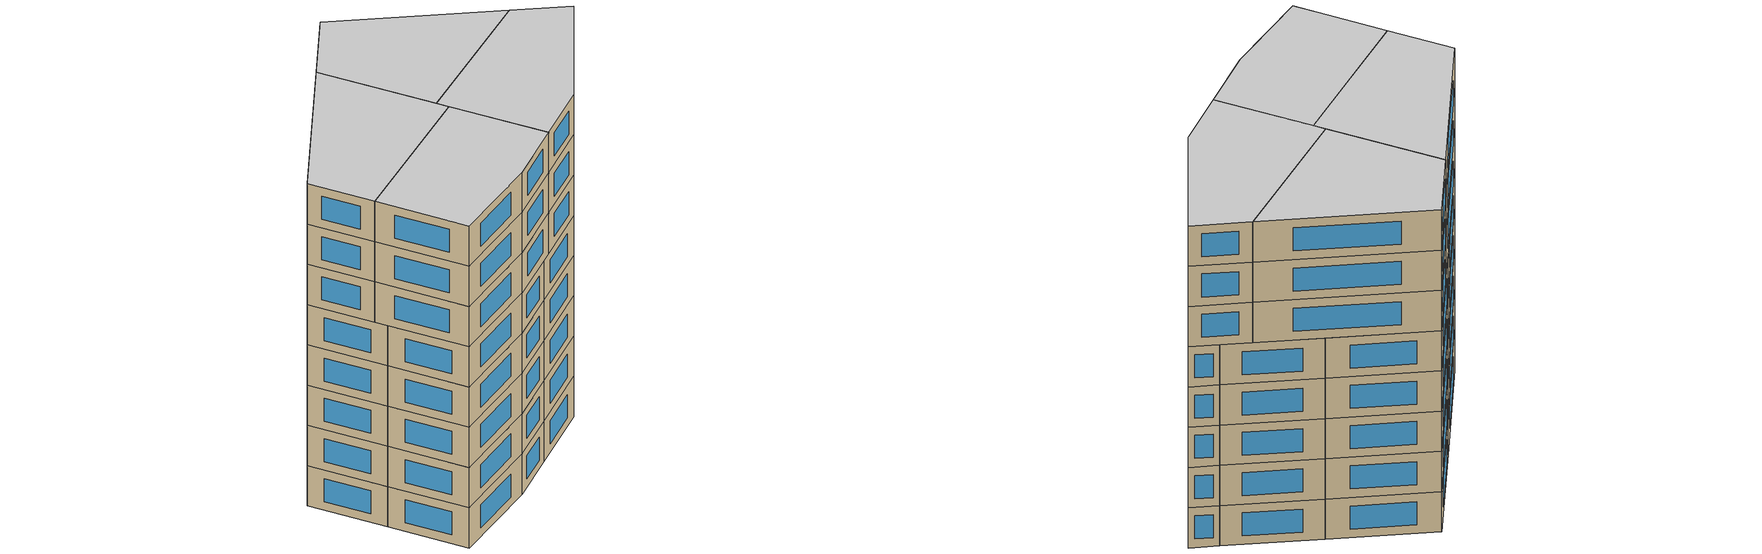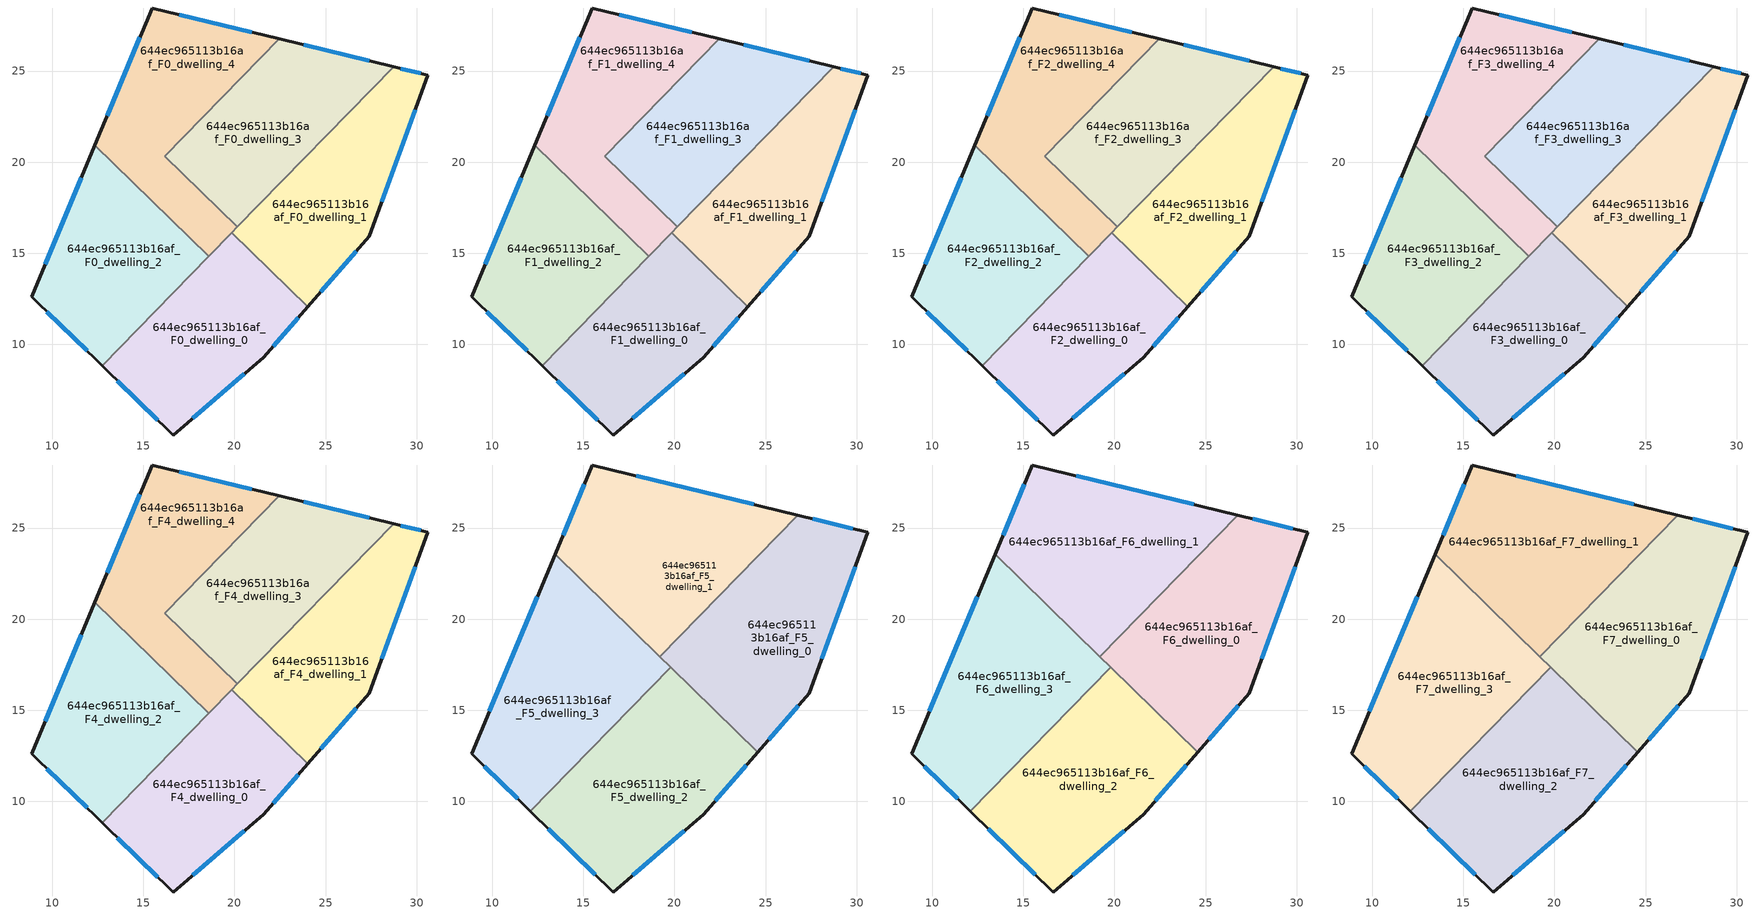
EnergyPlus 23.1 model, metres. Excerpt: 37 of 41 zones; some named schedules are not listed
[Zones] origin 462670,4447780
644ec965113b16af_F0_dwelling_0
 floor ground (EU_floor_Construction): 24.03,12.07 21.61,9.3 16.64,5.03 12.74,8.83 19.86,16.13 z0
 wall outside (EU_wall_Construction): 12.74,8.83 16.64,5.03 21.61,9.3 24.03,12.07 z0:3
 wall to 644ec965113b16af_F0_dwelling_1 (EU_wall_Construction): 24.03,12.07 19.86,16.13 z0:3
 wall to 644ec965113b16af_F0_dwelling_2 (EU_wall_Construction): 18.59,14.83 12.74,8.83 z0:3
 wall to 644ec965113b16af_F0_dwelling_4 (EU_wall_Construction): 19.86,16.13 18.59,14.83 z0:3
 window (EU_Window_Construction): 13.57,8.02 15.8,5.84 / 22.13,9.89 23.51,11.47 / 17.7,5.94 20.55,8.38 z0.64:2.36
644ec965113b16af_F0_dwelling_1
 floor ground (EU_floor_Construction): 30.62,24.77 27.4,15.93 24.03,12.07 19.86,16.13 28.73,25.23 z0
 wall outside (EU_wall_Construction): 24.03,12.07 27.4,15.93 30.62,24.77 28.73,25.23 z0:3
 wall to 644ec965113b16af_F0_dwelling_3 (EU_wall_Construction): 28.73,25.23 20.16,16.44 z0:3
 wall to 644ec965113b16af_F0_dwelling_4 (EU_wall_Construction): 20.16,16.44 19.86,16.13 z0:3
 window (EU_Window_Construction): 24.75,12.89 26.68,15.1 / 30.21,24.87 29.14,25.13 / 28.09,17.82 29.93,22.88 z0.64:2.36
644ec965113b16af_F0_dwelling_2
 floor ground (EU_floor_Construction): 18.59,14.83 12.74,8.83 8.87,12.61 12.34,20.92 z0
 wall outside (EU_wall_Construction): 12.34,20.92 8.87,12.61 12.74,8.83 z0:3
 wall to 644ec965113b16af_F0_dwelling_4 (EU_wall_Construction): 18.59,14.83 12.34,20.92 z0:3
 window (EU_Window_Construction): 11.6,19.14 9.61,14.39 / 9.7,11.8 11.91,9.64 z0.64:2.36
644ec965113b16af_F0_dwelling_3
 floor ground (EU_floor_Construction): 28.73,25.23 20.16,16.45 16.17,20.33 22.45,26.76 z0
 wall outside (EU_wall_Construction): 28.73,25.23 22.45,26.76 z0:3
 wall to 644ec965113b16af_F0_dwelling_4 (EU_wall_Construction): 22.45,26.76 16.17,20.33 20.16,16.45 z0:3
 window (EU_Window_Construction): 27.39,25.56 23.79,26.44 z0.64:2.36
644ec965113b16af_F0_dwelling_4
 floor ground (EU_floor_Construction): 22.45,26.76 16.17,20.33 20.16,16.45 18.59,14.83 12.34,20.92 15.49,28.46 z0
 wall outside (EU_wall_Construction): 22.45,26.76 15.49,28.46 12.34,20.92 z0:3
 window (EU_Window_Construction): 14.82,26.85 13.01,22.54 / 20.96,27.13 16.98,28.1 z0.64:2.36
644ec965113b16af_F1_dwelling_0
 floor to 644ec965113b16af_F0_dwelling_0 (EU_floor_Construction): 24.03,12.07 21.61,9.3 16.64,5.03 12.74,8.83 19.86,16.13 z3
 wall outside (EU_wall_Construction): 12.74,8.83 16.64,5.03 21.61,9.3 24.03,12.07 z3:6
 wall to 644ec965113b16af_F1_dwelling_1 (EU_wall_Construction): 24.03,12.07 19.86,16.13 z3:6
 wall to 644ec965113b16af_F1_dwelling_2 (EU_wall_Construction): 18.59,14.83 12.74,8.83 z3:6
 wall to 644ec965113b16af_F1_dwelling_4 (EU_wall_Construction): 19.86,16.13 18.59,14.83 z3:6
 window (EU_Window_Construction): 13.57,8.02 15.8,5.84 / 22.13,9.89 23.51,11.47 / 17.7,5.94 20.55,8.38 z3.64:5.36
644ec965113b16af_F1_dwelling_1
 floor to 644ec965113b16af_F0_dwelling_1 (EU_floor_Construction): 30.62,24.77 27.4,15.93 24.03,12.07 19.86,16.13 28.73,25.23 z3
 wall outside (EU_wall_Construction): 24.03,12.07 27.4,15.93 30.62,24.77 28.73,25.23 z3:6
 wall to 644ec965113b16af_F1_dwelling_3 (EU_wall_Construction): 28.73,25.23 20.16,16.44 z3:6
 wall to 644ec965113b16af_F1_dwelling_4 (EU_wall_Construction): 20.16,16.44 19.86,16.13 z3:6
 window (EU_Window_Construction): 24.75,12.89 26.68,15.1 / 30.21,24.87 29.14,25.13 / 28.09,17.82 29.93,22.88 z3.64:5.36
644ec965113b16af_F1_dwelling_2
 floor to 644ec965113b16af_F0_dwelling_2 (EU_floor_Construction): 18.59,14.83 12.74,8.83 8.87,12.61 12.34,20.92 z3
 wall outside (EU_wall_Construction): 12.34,20.92 8.87,12.61 12.74,8.83 z3:6
 wall to 644ec965113b16af_F1_dwelling_4 (EU_wall_Construction): 18.59,14.83 12.34,20.92 z3:6
 window (EU_Window_Construction): 11.6,19.14 9.61,14.39 / 9.7,11.8 11.91,9.64 z3.64:5.36
644ec965113b16af_F1_dwelling_3
 floor to 644ec965113b16af_F0_dwelling_3 (EU_floor_Construction): 28.73,25.23 20.16,16.45 16.17,20.33 22.45,26.76 z3
 wall outside (EU_wall_Construction): 28.73,25.23 22.45,26.76 z3:6
 wall to 644ec965113b16af_F1_dwelling_4 (EU_wall_Construction): 22.45,26.76 16.17,20.33 20.16,16.45 z3:6
 window (EU_Window_Construction): 27.39,25.56 23.79,26.44 z3.64:5.36
644ec965113b16af_F1_dwelling_4
 floor to 644ec965113b16af_F0_dwelling_4 (EU_floor_Construction): 22.45,26.76 16.17,20.33 20.16,16.45 18.59,14.83 12.34,20.92 15.49,28.46 z3
 wall outside (EU_wall_Construction): 22.45,26.76 15.49,28.46 12.34,20.92 z3:6
 window (EU_Window_Construction): 14.82,26.85 13.01,22.54 / 20.96,27.13 16.98,28.1 z3.64:5.36
644ec965113b16af_F2_dwelling_0
 floor to 644ec965113b16af_F1_dwelling_0 (EU_floor_Construction): 24.03,12.07 21.61,9.3 16.64,5.03 12.74,8.83 19.86,16.13 z6
 wall outside (EU_wall_Construction): 12.74,8.83 16.64,5.03 21.61,9.3 24.03,12.07 z6:9
 wall to 644ec965113b16af_F2_dwelling_1 (EU_wall_Construction): 24.03,12.07 19.86,16.13 z6:9
 wall to 644ec965113b16af_F2_dwelling_2 (EU_wall_Construction): 18.59,14.83 12.74,8.83 z6:9
 wall to 644ec965113b16af_F2_dwelling_4 (EU_wall_Construction): 19.86,16.13 18.59,14.83 z6:9
 window (EU_Window_Construction): 13.57,8.02 15.8,5.84 / 22.13,9.89 23.51,11.47 / 17.7,5.94 20.55,8.38 z6.64:8.36
644ec965113b16af_F2_dwelling_1
 floor to 644ec965113b16af_F1_dwelling_1 (EU_floor_Construction): 30.62,24.77 27.4,15.93 24.03,12.07 19.86,16.13 28.73,25.23 z6
 wall outside (EU_wall_Construction): 24.03,12.07 27.4,15.93 30.62,24.77 28.73,25.23 z6:9
 wall to 644ec965113b16af_F2_dwelling_3 (EU_wall_Construction): 28.73,25.23 20.16,16.44 z6:9
 wall to 644ec965113b16af_F2_dwelling_4 (EU_wall_Construction): 20.16,16.44 19.86,16.13 z6:9
 window (EU_Window_Construction): 24.75,12.89 26.68,15.1 / 30.21,24.87 29.14,25.13 / 28.09,17.82 29.93,22.88 z6.64:8.36
644ec965113b16af_F2_dwelling_2
 floor to 644ec965113b16af_F1_dwelling_2 (EU_floor_Construction): 18.59,14.83 12.74,8.83 8.87,12.61 12.34,20.92 z6
 wall outside (EU_wall_Construction): 12.34,20.92 8.87,12.61 12.74,8.83 z6:9
 wall to 644ec965113b16af_F2_dwelling_4 (EU_wall_Construction): 18.59,14.83 12.34,20.92 z6:9
 window (EU_Window_Construction): 11.6,19.14 9.61,14.39 / 9.7,11.8 11.91,9.64 z6.64:8.36
644ec965113b16af_F2_dwelling_3
 floor to 644ec965113b16af_F1_dwelling_3 (EU_floor_Construction): 28.73,25.23 20.16,16.45 16.17,20.33 22.45,26.76 z6
 wall outside (EU_wall_Construction): 28.73,25.23 22.45,26.76 z6:9
 wall to 644ec965113b16af_F2_dwelling_4 (EU_wall_Construction): 22.45,26.76 16.17,20.33 20.16,16.45 z6:9
 window (EU_Window_Construction): 27.39,25.56 23.79,26.44 z6.64:8.36
644ec965113b16af_F2_dwelling_4
 floor to 644ec965113b16af_F1_dwelling_4 (EU_floor_Construction): 22.45,26.76 16.17,20.33 20.16,16.45 18.59,14.83 12.34,20.92 15.49,28.46 z6
 wall outside (EU_wall_Construction): 22.45,26.76 15.49,28.46 12.34,20.92 z6:9
 window (EU_Window_Construction): 14.82,26.85 13.01,22.54 / 20.96,27.13 16.98,28.1 z6.64:8.36
644ec965113b16af_F3_dwelling_0
 floor to 644ec965113b16af_F2_dwelling_0 (EU_floor_Construction): 24.03,12.07 21.61,9.3 16.64,5.03 12.74,8.83 19.86,16.13 z9
 wall outside (EU_wall_Construction): 12.74,8.83 16.64,5.03 21.61,9.3 24.03,12.07 z9:12
 wall to 644ec965113b16af_F3_dwelling_1 (EU_wall_Construction): 24.03,12.07 19.86,16.13 z9:12
 wall to 644ec965113b16af_F3_dwelling_2 (EU_wall_Construction): 18.59,14.83 12.74,8.83 z9:12
 wall to 644ec965113b16af_F3_dwelling_4 (EU_wall_Construction): 19.86,16.13 18.59,14.83 z9:12
 window (EU_Window_Construction): 13.57,8.02 15.8,5.84 / 22.13,9.89 23.51,11.47 / 17.7,5.94 20.55,8.38 z9.64:11.36
644ec965113b16af_F3_dwelling_1
 floor to 644ec965113b16af_F2_dwelling_1 (EU_floor_Construction): 30.62,24.77 27.4,15.93 24.03,12.07 19.86,16.13 28.73,25.23 z9
 wall outside (EU_wall_Construction): 24.03,12.07 27.4,15.93 30.62,24.77 28.73,25.23 z9:12
 wall to 644ec965113b16af_F3_dwelling_3 (EU_wall_Construction): 28.73,25.23 20.16,16.44 z9:12
 wall to 644ec965113b16af_F3_dwelling_4 (EU_wall_Construction): 20.16,16.44 19.86,16.13 z9:12
 window (EU_Window_Construction): 24.75,12.89 26.68,15.1 / 30.21,24.87 29.14,25.13 / 28.09,17.82 29.93,22.88 z9.64:11.36
644ec965113b16af_F3_dwelling_2
 floor to 644ec965113b16af_F2_dwelling_2 (EU_floor_Construction): 18.59,14.83 12.74,8.83 8.87,12.61 12.34,20.92 z9
 wall outside (EU_wall_Construction): 12.34,20.92 8.87,12.61 12.74,8.83 z9:12
 wall to 644ec965113b16af_F3_dwelling_4 (EU_wall_Construction): 18.59,14.83 12.34,20.92 z9:12
 window (EU_Window_Construction): 11.6,19.14 9.61,14.39 / 9.7,11.8 11.91,9.64 z9.64:11.36
644ec965113b16af_F3_dwelling_3
 floor to 644ec965113b16af_F2_dwelling_3 (EU_floor_Construction): 28.73,25.23 20.16,16.45 16.17,20.33 22.45,26.76 z9
 wall outside (EU_wall_Construction): 28.73,25.23 22.45,26.76 z9:12
 wall to 644ec965113b16af_F3_dwelling_4 (EU_wall_Construction): 22.45,26.76 16.17,20.33 20.16,16.45 z9:12
 window (EU_Window_Construction): 27.39,25.56 23.79,26.44 z9.64:11.36
644ec965113b16af_F3_dwelling_4
 floor to 644ec965113b16af_F2_dwelling_4 (EU_floor_Construction): 22.45,26.76 16.17,20.33 20.16,16.45 18.59,14.83 12.34,20.92 15.49,28.46 z9
 wall outside (EU_wall_Construction): 22.45,26.76 15.49,28.46 12.34,20.92 z9:12
 window (EU_Window_Construction): 14.82,26.85 13.01,22.54 / 20.96,27.13 16.98,28.1 z9.64:11.36
644ec965113b16af_F4_dwelling_0
 floor to 644ec965113b16af_F3_dwelling_0 (EU_floor_Construction): 24.03,12.07 21.61,9.3 16.64,5.03 12.74,8.83 19.86,16.13 z12
 wall outside (EU_wall_Construction): 12.74,8.83 16.64,5.03 21.61,9.3 24.03,12.07 z12:15
 wall to 644ec965113b16af_F4_dwelling_1 (EU_wall_Construction): 24.03,12.07 19.86,16.13 z12:15
 wall to 644ec965113b16af_F4_dwelling_2 (EU_wall_Construction): 18.59,14.83 12.74,8.83 z12:15
 wall to 644ec965113b16af_F4_dwelling_4 (EU_wall_Construction): 19.86,16.13 18.59,14.83 z12:15
 window (EU_Window_Construction): 13.57,8.02 15.8,5.84 / 22.13,9.89 23.51,11.47 / 17.7,5.94 20.55,8.38 z12.64:14.36
644ec965113b16af_F4_dwelling_1
 floor to 644ec965113b16af_F3_dwelling_1 (EU_floor_Construction): 30.62,24.77 27.4,15.93 24.03,12.07 19.86,16.13 28.73,25.23 z12
 wall outside (EU_wall_Construction): 24.03,12.07 27.4,15.93 30.62,24.77 28.73,25.23 z12:15
 wall to 644ec965113b16af_F4_dwelling_3 (EU_wall_Construction): 28.73,25.23 20.16,16.44 z12:15
 wall to 644ec965113b16af_F4_dwelling_4 (EU_wall_Construction): 20.16,16.44 19.86,16.13 z12:15
 window (EU_Window_Construction): 24.75,12.89 26.68,15.1 / 30.21,24.87 29.14,25.13 / 28.09,17.82 29.93,22.88 z12.64:14.36
644ec965113b16af_F4_dwelling_2
 floor to 644ec965113b16af_F3_dwelling_2 (EU_floor_Construction): 18.59,14.83 12.74,8.83 8.87,12.61 12.34,20.92 z12
 wall outside (EU_wall_Construction): 12.34,20.92 8.87,12.61 12.74,8.83 z12:15
 wall to 644ec965113b16af_F4_dwelling_4 (EU_wall_Construction): 18.59,14.83 12.34,20.92 z12:15
 window (EU_Window_Construction): 11.6,19.14 9.61,14.39 / 9.7,11.8 11.91,9.64 z12.64:14.36
644ec965113b16af_F4_dwelling_3
 floor to 644ec965113b16af_F3_dwelling_3 (EU_floor_Construction): 28.73,25.23 20.16,16.45 16.17,20.33 22.45,26.76 z12
 wall outside (EU_wall_Construction): 28.73,25.23 22.45,26.76 z12:15
 wall to 644ec965113b16af_F4_dwelling_4 (EU_wall_Construction): 22.45,26.76 16.17,20.33 20.16,16.45 z12:15
 window (EU_Window_Construction): 27.39,25.56 23.79,26.44 z12.64:14.36
644ec965113b16af_F4_dwelling_4
 floor to 644ec965113b16af_F3_dwelling_4 (EU_floor_Construction): 22.45,26.76 16.17,20.33 20.16,16.45 18.59,14.83 12.34,20.92 15.49,28.46 z12
 wall outside (EU_wall_Construction): 22.45,26.76 15.49,28.46 12.34,20.92 z12:15
 window (EU_Window_Construction): 14.82,26.85 13.01,22.54 / 20.96,27.13 16.98,28.1 z12.64:14.36
644ec965113b16af_F5_dwelling_0
 floor to 644ec965113b16af_F4_dwelling_1 (EU_floor_Construction): 30.62,24.77 27.4,15.93 24.59,12.7 20.45,16.74 28.73,25.23 z15
 floor to 644ec965113b16af_F4_dwelling_3 (EU_floor_Construction): 28.73,25.23 20.45,16.74 19.21,17.95 26.77,25.71 z15
 wall outside (EU_wall_Construction): 24.59,12.7 27.4,15.93 30.62,24.77 26.77,25.71 z15:18
 wall to 644ec965113b16af_F5_dwelling_1 (EU_wall_Construction): 26.77,25.71 19.21,17.95 z15:18
 wall to 644ec965113b16af_F5_dwelling_2 (EU_wall_Construction): 19.81,17.36 24.59,12.7 z15:18
 wall to 644ec965113b16af_F5_dwelling_3 (EU_wall_Construction): 19.21,17.95 19.81,17.36 z15:18
 window (EU_Window_Construction): 29.8,24.97 27.6,25.51 / 28.09,17.82 29.93,22.88 / 25.19,13.39 26.8,15.24 z15.64:17.36
644ec965113b16af_F5_dwelling_1
 floor to 644ec965113b16af_F4_dwelling_3 (EU_floor_Construction): 26.77,25.71 19.21,17.95 16.46,20.63 22.45,26.76 z15
 floor to 644ec965113b16af_F4_dwelling_4 (EU_floor_Construction): 22.45,26.76 16.46,20.63 13.45,23.57 15.49,28.46 z15
 wall outside (EU_wall_Construction): 26.77,25.71 15.49,28.46 13.45,23.57 z15:18
 wall to 644ec965113b16af_F5_dwelling_3 (EU_wall_Construction): 13.45,23.57 19.21,17.95 z15:18
 window (EU_Window_Construction): 15.05,27.41 13.88,24.62 / 24.36,26.3 17.91,27.87 z15.64:17.36
644ec965113b16af_F5_dwelling_2
 floor to 644ec965113b16af_F4_dwelling_0 (EU_floor_Construction): 24.03,12.07 21.61,9.3 16.64,5.03 12.74,8.83 19.86,16.13 z15
 floor to 644ec965113b16af_F4_dwelling_2 (EU_floor_Construction): 18.59,14.83 12.74,8.83 12.1,9.46 17.95,15.45 z15
 floor to 644ec965113b16af_F4_dwelling_1 (EU_floor_Construction): 24.59,12.7 24.03,12.07 19.86,16.13 20.45,16.74 z15
 floor to 644ec965113b16af_F4_dwelling_4 (EU_floor_Construction): 20.16,16.45 18.59,14.83 17.95,15.45 19.52,17.07 z15
 floor to 644ec965113b16af_F4_dwelling_3 (EU_floor_Construction): 20.45,16.74 20.16,16.45 19.52,17.07 19.81,17.36 z15
 wall outside (EU_wall_Construction): 12.1,9.46 16.64,5.03 21.61,9.3 24.59,12.7 z15:18
 wall to 644ec965113b16af_F5_dwelling_3 (EU_wall_Construction): 19.81,17.36 12.1,9.46 z15:18
 window (EU_Window_Construction): 13.07,8.51 15.66,5.98 / 22.25,10.03 23.95,11.97 / 17.7,5.94 20.55,8.38 z15.64:17.36
644ec965113b16af_F5_dwelling_3
 floor to 644ec965113b16af_F4_dwelling_2 (EU_floor_Construction): 17.95,15.45 12.1,9.46 8.87,12.61 12.34,20.92 z15
 floor to 644ec965113b16af_F4_dwelling_4 (EU_floor_Construction): 16.46,20.63 16.17,20.33 19.52,17.07 17.95,15.45 12.34,20.92 13.45,23.57 z15
 floor to 644ec965113b16af_F4_dwelling_3 (EU_floor_Construction): 19.81,17.36 19.52,17.07 16.17,20.33 16.46,20.63 z15
 wall outside (EU_wall_Construction): 13.45,23.57 8.87,12.61 12.1,9.46 z15:18
 window (EU_Window_Construction): 9.56,11.94 11.41,10.13 / 12.47,21.22 9.85,14.96 z15.64:17.36
644ec965113b16af_F6_dwelling_0
 floor to 644ec965113b16af_F5_dwelling_0 (EU_floor_Construction): 30.62,24.77 27.4,15.93 24.59,12.7 19.21,17.95 26.77,25.71 z18
 wall outside (EU_wall_Construction): 24.59,12.7 27.4,15.93 30.62,24.77 26.77,25.71 z18:21
 wall to 644ec965113b16af_F6_dwelling_1 (EU_wall_Construction): 26.77,25.71 19.21,17.95 z18:21
 wall to 644ec965113b16af_F6_dwelling_2 (EU_wall_Construction): 19.81,17.36 24.59,12.7 z18:21
 wall to 644ec965113b16af_F6_dwelling_3 (EU_wall_Construction): 19.21,17.95 19.81,17.36 z18:21
 window (EU_Window_Construction): 29.8,24.97 27.6,25.51 / 28.09,17.82 29.93,22.88 / 25.19,13.39 26.8,15.24 z18.64:20.36
644ec965113b16af_F6_dwelling_1
 floor to 644ec965113b16af_F5_dwelling_1 (EU_floor_Construction): 26.77,25.71 19.21,17.95 13.45,23.57 15.49,28.46 z18
 wall outside (EU_wall_Construction): 26.77,25.71 15.49,28.46 13.45,23.57 z18:21
 wall to 644ec965113b16af_F6_dwelling_3 (EU_wall_Construction): 13.45,23.57 19.21,17.95 z18:21
 window (EU_Window_Construction): 15.05,27.41 13.88,24.62 / 24.36,26.3 17.91,27.87 z18.64:20.36
644ec965113b16af_F6_dwelling_2
 floor to 644ec965113b16af_F5_dwelling_2 (EU_floor_Construction): 24.59,12.7 21.61,9.3 16.64,5.03 12.1,9.46 19.81,17.36 z18
 wall outside (EU_wall_Construction): 12.1,9.46 16.64,5.03 21.61,9.3 24.59,12.7 z18:21
 wall to 644ec965113b16af_F6_dwelling_3 (EU_wall_Construction): 19.81,17.36 12.1,9.46 z18:21
 window (EU_Window_Construction): 13.07,8.51 15.66,5.98 / 22.25,10.03 23.95,11.97 / 17.7,5.94 20.55,8.38 z18.64:20.36
644ec965113b16af_F6_dwelling_3
 floor to 644ec965113b16af_F5_dwelling_3 (EU_floor_Construction): 19.81,17.36 12.1,9.46 8.87,12.61 13.45,23.57 z18
 wall outside (EU_wall_Construction): 13.45,23.57 8.87,12.61 12.1,9.46 z18:21
 window (EU_Window_Construction): 9.56,11.94 11.41,10.13 / 12.47,21.22 9.85,14.96 z18.64:20.36
644ec965113b16af_F7_dwelling_0
 floor to 644ec965113b16af_F6_dwelling_0 (EU_floor_Construction): 30.62,24.77 27.4,15.93 24.59,12.7 19.21,17.95 26.77,25.71 z21
 wall outside (EU_wall_Construction): 24.59,12.7 27.4,15.93 30.62,24.77 26.77,25.71 z21:24
 wall to 644ec965113b16af_F7_dwelling_1 (EU_wall_Construction): 26.77,25.71 19.21,17.95 z21:24
 wall to 644ec965113b16af_F7_dwelling_2 (EU_wall_Construction): 19.81,17.36 24.59,12.7 z21:24
 wall to 644ec965113b16af_F7_dwelling_3 (EU_wall_Construction): 19.21,17.95 19.81,17.36 z21:24
 window (EU_Window_Construction): 29.8,24.97 27.6,25.51 / 28.09,17.82 29.93,22.88 / 25.19,13.39 26.8,15.24 z21.64:23.36
 ceiling to 644ec965113b16af_F8_dwelling_0 (EU_floor_Construction): 27.4,15.93 30.62,24.77 26.77,25.71 19.21,17.95 24.59,12.7 z24
644ec965113b16af_F7_dwelling_1
 floor to 644ec965113b16af_F6_dwelling_1 (EU_floor_Construction): 26.77,25.71 19.21,17.95 13.45,23.57 15.49,28.46 z21
 wall outside (EU_wall_Construction): 26.77,25.71 15.49,28.46 13.45,23.57 z21:24
 wall to 644ec965113b16af_F7_dwelling_3 (EU_wall_Construction): 13.45,23.57 19.21,17.95 z21:24
 window (EU_Window_Construction): 15.05,27.41 13.88,24.62 / 24.36,26.3 17.91,27.87 z21.64:23.36
 ceiling to 644ec965113b16af_F8_dwelling_1 (EU_floor_Construction): 19.21,17.95 26.77,25.71 15.49,28.46 13.45,23.57 z24
644ec965113b16af_F7_dwelling_2
 floor to 644ec965113b16af_F6_dwelling_2 (EU_floor_Construction): 24.59,12.7 21.61,9.3 16.64,5.03 12.1,9.46 19.81,17.36 z21
 wall outside (EU_wall_Construction): 12.1,9.46 16.64,5.03 21.61,9.3 24.59,12.7 z21:24
 wall to 644ec965113b16af_F7_dwelling_3 (EU_wall_Construction): 19.81,17.36 12.1,9.46 z21:24
 window (EU_Window_Construction): 13.07,8.51 15.66,5.98 / 22.25,10.03 23.95,11.97 / 17.7,5.94 20.55,8.38 z21.64:23.36
 ceiling to 644ec965113b16af_F8_dwelling_2 (EU_floor_Construction): 21.61,9.3 24.59,12.7 19.81,17.36 12.1,9.46 16.64,5.03 z24
644ec965113b16af_F7_dwelling_3
 floor to 644ec965113b16af_F6_dwelling_3 (EU_floor_Construction): 19.81,17.36 12.1,9.46 8.87,12.61 13.45,23.57 z21
 wall outside (EU_wall_Construction): 13.45,23.57 8.87,12.61 12.1,9.46 z21:24
 window (EU_Window_Construction): 9.56,11.94 11.41,10.13 / 12.47,21.22 9.85,14.96 z21.64:23.36
 ceiling to 644ec965113b16af_F8_dwelling_3 (EU_floor_Construction): 12.1,9.46 19.81,17.36 13.45,23.57 8.87,12.61 z24
[Building]
EU S2 Campaign: North Axis=0; Terrain=City; Solar Distribution=FullExterior
[Site:Location]
Yerevan-Zvartnots.Intl.AP: Latitude=40.15; Longitude=44.383; Time Zone=4; Elevation=854
[SizingPeriod:WeatherFileDays]
AnnualSizingPeriod: Begin Month=1; Begin Day of Month=1; End Month=12; End Day of Month=31; Day of Week for Start Day=Monday; Use Weather File Daylight Saving Period=No; Use Weather File Rain and Snow Indicators=No
[MATERIAL]
EU_InternalMass_Material: Roughness=MediumRough; Thickness=0.1; Conductivity=1; Density=1800; Specific Heat=900; Thermal Absorptance=0.9; Solar Absorptance=0.7; Visible Absorptance=0.7
[MATERIAL:NOMASS] Roughness=MediumRough; Thermal Absorptance=0.9; Solar Absorptance=0.7; Visible Absorptance=0.7
Name | Thermal Resistance
EU_wall_NoMass | 1.05043
EU_floor_NoMass | 0.478065
[WINDOWMATERIAL:SIMPLEGLAZINGSYSTEM]
EU_Window_SimpleGlazing: UFactor=2.5566; Solar Heat Gain Coefficient=0.75; Visible Transmittance=0.75
[CONSTRUCTION]
EU_wall_Construction: EU_wall_NoMass
EU_floor_Construction: EU_floor_NoMass
EU_Window_Construction: EU_Window_SimpleGlazing
EU_InternalMass_Construction: EU_InternalMass_Material
[ZONE] Type=1; Multiplier=1; Ceiling Height=autocalculate; Floor Area=autocalculate; Part of Total Floor Area=Yes
Name | Volume
644ec965113b16af_F0_dwelling_0; 644ec965113b16af_F1_dwelling_0; 644ec965113b16af_F2_dwelling_0; 644ec965113b16af_F3_dwelling_0; 644ec965113b16af_F4_dwelling_0 | 177.638
644ec965113b16af_F5_dwelling_0; 644ec965113b16af_F6_dwelling_0; 644ec965113b16af_F7_dwelling_0 | 222.034
644ec965113b16af_F0_dwelling_1; 644ec965113b16af_F1_dwelling_1; 644ec965113b16af_F2_dwelling_1; 644ec965113b16af_F3_dwelling_1; 644ec965113b16af_F4_dwelling_1; 644ec965113b16af_F0_dwelling_4; 644ec965113b16af_F1_dwelling_4; 644ec965113b16af_F2_dwelling_4; 644ec965113b16af_F3_dwelling_4; 644ec965113b16af_F4_dwelling_4 | 177.64
644ec965113b16af_F5_dwelling_1; 644ec965113b16af_F6_dwelling_1; 644ec965113b16af_F7_dwelling_1 | 222.049
644ec965113b16af_F0_dwelling_2; 644ec965113b16af_F1_dwelling_2; 644ec965113b16af_F2_dwelling_2; 644ec965113b16af_F3_dwelling_2; 644ec965113b16af_F4_dwelling_2 | 177.617
644ec965113b16af_F5_dwelling_2; 644ec965113b16af_F6_dwelling_2; 644ec965113b16af_F7_dwelling_2 | 222.019
644ec965113b16af_F0_dwelling_3; 644ec965113b16af_F1_dwelling_3; 644ec965113b16af_F2_dwelling_3; 644ec965113b16af_F3_dwelling_3; 644ec965113b16af_F4_dwelling_3 | 177.616
644ec965113b16af_F5_dwelling_3; 644ec965113b16af_F6_dwelling_3; 644ec965113b16af_F7_dwelling_3 | 222.035
[INTERNALMASS] Construction=EU_InternalMass_Construction
Name | Zone or ZoneList | Surface Area
644ec965113b16af_F0_dwelling_0_EU_InternalMass | 644ec965113b16af_F0_dwelling_0 | 59.2125
644ec965113b16af_F0_dwelling_1_EU_InternalMass | 644ec965113b16af_F0_dwelling_1 | 59.2153
644ec965113b16af_F0_dwelling_2_EU_InternalMass | 644ec965113b16af_F0_dwelling_2 | 59.2055
644ec965113b16af_F0_dwelling_3_EU_InternalMass | 644ec965113b16af_F0_dwelling_3 | 59.2046
644ec965113b16af_F0_dwelling_4_EU_InternalMass | 644ec965113b16af_F0_dwelling_4 | 59.2134
644ec965113b16af_F1_dwelling_0_EU_InternalMass | 644ec965113b16af_F1_dwelling_0 | 59.2125
644ec965113b16af_F1_dwelling_1_EU_InternalMass | 644ec965113b16af_F1_dwelling_1 | 59.2153
644ec965113b16af_F1_dwelling_2_EU_InternalMass | 644ec965113b16af_F1_dwelling_2 | 59.2055
644ec965113b16af_F1_dwelling_3_EU_InternalMass | 644ec965113b16af_F1_dwelling_3 | 59.2046
644ec965113b16af_F1_dwelling_4_EU_InternalMass | 644ec965113b16af_F1_dwelling_4 | 59.2134
644ec965113b16af_F2_dwelling_0_EU_InternalMass | 644ec965113b16af_F2_dwelling_0 | 59.2125
644ec965113b16af_F2_dwelling_1_EU_InternalMass | 644ec965113b16af_F2_dwelling_1 | 59.2153
644ec965113b16af_F2_dwelling_2_EU_InternalMass | 644ec965113b16af_F2_dwelling_2 | 59.2055
644ec965113b16af_F2_dwelling_3_EU_InternalMass | 644ec965113b16af_F2_dwelling_3 | 59.2046
644ec965113b16af_F2_dwelling_4_EU_InternalMass | 644ec965113b16af_F2_dwelling_4 | 59.2134
644ec965113b16af_F3_dwelling_0_EU_InternalMass | 644ec965113b16af_F3_dwelling_0 | 59.2125
644ec965113b16af_F3_dwelling_1_EU_InternalMass | 644ec965113b16af_F3_dwelling_1 | 59.2153
644ec965113b16af_F3_dwelling_2_EU_InternalMass | 644ec965113b16af_F3_dwelling_2 | 59.2055
644ec965113b16af_F3_dwelling_3_EU_InternalMass | 644ec965113b16af_F3_dwelling_3 | 59.2046
644ec965113b16af_F3_dwelling_4_EU_InternalMass | 644ec965113b16af_F3_dwelling_4 | 59.2134
644ec965113b16af_F4_dwelling_0_EU_InternalMass | 644ec965113b16af_F4_dwelling_0 | 59.2125
644ec965113b16af_F4_dwelling_1_EU_InternalMass | 644ec965113b16af_F4_dwelling_1 | 59.2153
644ec965113b16af_F4_dwelling_2_EU_InternalMass | 644ec965113b16af_F4_dwelling_2 | 59.2055
644ec965113b16af_F4_dwelling_3_EU_InternalMass | 644ec965113b16af_F4_dwelling_3 | 59.2046
644ec965113b16af_F4_dwelling_4_EU_InternalMass | 644ec965113b16af_F4_dwelling_4 | 59.2134
644ec965113b16af_F5_dwelling_0_EU_InternalMass | 644ec965113b16af_F5_dwelling_0 | 74.0115
644ec965113b16af_F5_dwelling_1_EU_InternalMass | 644ec965113b16af_F5_dwelling_1 | 74.0165
644ec965113b16af_F5_dwelling_2_EU_InternalMass | 644ec965113b16af_F5_dwelling_2 | 74.0065
644ec965113b16af_F5_dwelling_3_EU_InternalMass | 644ec965113b16af_F5_dwelling_3 | 74.0116
644ec965113b16af_F6_dwelling_0_EU_InternalMass | 644ec965113b16af_F6_dwelling_0 | 74.0115
644ec965113b16af_F6_dwelling_1_EU_InternalMass | 644ec965113b16af_F6_dwelling_1 | 74.0165
644ec965113b16af_F6_dwelling_2_EU_InternalMass | 644ec965113b16af_F6_dwelling_2 | 74.0065
644ec965113b16af_F6_dwelling_3_EU_InternalMass | 644ec965113b16af_F6_dwelling_3 | 74.0116
644ec965113b16af_F7_dwelling_0_EU_InternalMass | 644ec965113b16af_F7_dwelling_0 | 74.0115
644ec965113b16af_F7_dwelling_1_EU_InternalMass | 644ec965113b16af_F7_dwelling_1 | 74.0165
644ec965113b16af_F7_dwelling_2_EU_InternalMass | 644ec965113b16af_F7_dwelling_2 | 74.0065
644ec965113b16af_F7_dwelling_3_EU_InternalMass | 644ec965113b16af_F7_dwelling_3 | 74.0116
[OTHEREQUIPMENT] Fuel Type=Electricity; Design Level Calculation Method=Watts/Area; Power per Zone Floor Area=1; Fraction Latent=0; Fraction Radiant=0; Fraction Lost=0; Carbon Dioxide Generation Rate=0; EndUse Subcategory=EU_Step8_InternalGains
Name | Zone or ZoneList or Space or SpaceList | Schedule
EU_Step8_InternalGain_644ec965113b16af_F0_dwelling_0_f000 | 644ec965113b16af_F0_dwelling_0 | EU_Step8_GainSchedule_644ec965113b16af_F0_dwelling_0_f000
EU_Step8_InternalGain_644ec965113b16af_F0_dwelling_1_f000 | 644ec965113b16af_F0_dwelling_1 | EU_Step8_GainSchedule_644ec965113b16af_F0_dwelling_1_f000
EU_Step8_InternalGain_644ec965113b16af_F0_dwelling_2_f000 | 644ec965113b16af_F0_dwelling_2 | EU_Step8_GainSchedule_644ec965113b16af_F0_dwelling_2_f000
EU_Step8_InternalGain_644ec965113b16af_F0_dwelling_3_f000 | 644ec965113b16af_F0_dwelling_3 | EU_Step8_GainSchedule_644ec965113b16af_F0_dwelling_3_f000
EU_Step8_InternalGain_644ec965113b16af_F0_dwelling_4_f000 | 644ec965113b16af_F0_dwelling_4 | EU_Step8_GainSchedule_644ec965113b16af_F0_dwelling_4_f000
EU_Step8_InternalGain_644ec965113b16af_F1_dwelling_0_f000 | 644ec965113b16af_F1_dwelling_0 | EU_Step8_GainSchedule_644ec965113b16af_F1_dwelling_0_f000
EU_Step8_InternalGain_644ec965113b16af_F1_dwelling_1_f000 | 644ec965113b16af_F1_dwelling_1 | EU_Step8_GainSchedule_644ec965113b16af_F1_dwelling_1_f000
EU_Step8_InternalGain_644ec965113b16af_F1_dwelling_2_f000 | 644ec965113b16af_F1_dwelling_2 | EU_Step8_GainSchedule_644ec965113b16af_F1_dwelling_2_f000
EU_Step8_InternalGain_644ec965113b16af_F1_dwelling_3_f000 | 644ec965113b16af_F1_dwelling_3 | EU_Step8_GainSchedule_644ec965113b16af_F1_dwelling_3_f000
EU_Step8_InternalGain_644ec965113b16af_F1_dwelling_4_f000 | 644ec965113b16af_F1_dwelling_4 | EU_Step8_GainSchedule_644ec965113b16af_F1_dwelling_4_f000
EU_Step8_InternalGain_644ec965113b16af_F2_dwelling_0_f000 | 644ec965113b16af_F2_dwelling_0 | EU_Step8_GainSchedule_644ec965113b16af_F2_dwelling_0_f000
EU_Step8_InternalGain_644ec965113b16af_F2_dwelling_1_f000 | 644ec965113b16af_F2_dwelling_1 | EU_Step8_GainSchedule_644ec965113b16af_F2_dwelling_1_f000
EU_Step8_InternalGain_644ec965113b16af_F2_dwelling_2_f000 | 644ec965113b16af_F2_dwelling_2 | EU_Step8_GainSchedule_644ec965113b16af_F2_dwelling_2_f000
EU_Step8_InternalGain_644ec965113b16af_F2_dwelling_3_f000 | 644ec965113b16af_F2_dwelling_3 | EU_Step8_GainSchedule_644ec965113b16af_F2_dwelling_3_f000
EU_Step8_InternalGain_644ec965113b16af_F2_dwelling_4_f000 | 644ec965113b16af_F2_dwelling_4 | EU_Step8_GainSchedule_644ec965113b16af_F2_dwelling_4_f000
EU_Step8_InternalGain_644ec965113b16af_F3_dwelling_0_f000 | 644ec965113b16af_F3_dwelling_0 | EU_Step8_GainSchedule_644ec965113b16af_F3_dwelling_0_f000
EU_Step8_InternalGain_644ec965113b16af_F3_dwelling_1_f000 | 644ec965113b16af_F3_dwelling_1 | EU_Step8_GainSchedule_644ec965113b16af_F3_dwelling_1_f000
EU_Step8_InternalGain_644ec965113b16af_F3_dwelling_2_f000 | 644ec965113b16af_F3_dwelling_2 | EU_Step8_GainSchedule_644ec965113b16af_F3_dwelling_2_f000
EU_Step8_InternalGain_644ec965113b16af_F3_dwelling_3_f000 | 644ec965113b16af_F3_dwelling_3 | EU_Step8_GainSchedule_644ec965113b16af_F3_dwelling_3_f000
EU_Step8_InternalGain_644ec965113b16af_F3_dwelling_4_f000 | 644ec965113b16af_F3_dwelling_4 | EU_Step8_GainSchedule_644ec965113b16af_F3_dwelling_4_f000
EU_Step8_InternalGain_644ec965113b16af_F4_dwelling_0_f000 | 644ec965113b16af_F4_dwelling_0 | EU_Step8_GainSchedule_644ec965113b16af_F4_dwelling_0_f000
EU_Step8_InternalGain_644ec965113b16af_F4_dwelling_1_f000 | 644ec965113b16af_F4_dwelling_1 | EU_Step8_GainSchedule_644ec965113b16af_F4_dwelling_1_f000
EU_Step8_InternalGain_644ec965113b16af_F4_dwelling_2_f000 | 644ec965113b16af_F4_dwelling_2 | EU_Step8_GainSchedule_644ec965113b16af_F4_dwelling_2_f000
EU_Step8_InternalGain_644ec965113b16af_F4_dwelling_3_f000 | 644ec965113b16af_F4_dwelling_3 | EU_Step8_GainSchedule_644ec965113b16af_F4_dwelling_3_f000
EU_Step8_InternalGain_644ec965113b16af_F4_dwelling_4_f000 | 644ec965113b16af_F4_dwelling_4 | EU_Step8_GainSchedule_644ec965113b16af_F4_dwelling_4_f000
EU_Step8_InternalGain_644ec965113b16af_F5_dwelling_0_f000 | 644ec965113b16af_F5_dwelling_0 | EU_Step8_GainSchedule_644ec965113b16af_F5_dwelling_0_f000
EU_Step8_InternalGain_644ec965113b16af_F5_dwelling_1_f000 | 644ec965113b16af_F5_dwelling_1 | EU_Step8_GainSchedule_644ec965113b16af_F5_dwelling_1_f000
EU_Step8_InternalGain_644ec965113b16af_F5_dwelling_2_f000 | 644ec965113b16af_F5_dwelling_2 | EU_Step8_GainSchedule_644ec965113b16af_F5_dwelling_2_f000
EU_Step8_InternalGain_644ec965113b16af_F5_dwelling_3_f000 | 644ec965113b16af_F5_dwelling_3 | EU_Step8_GainSchedule_644ec965113b16af_F5_dwelling_3_f000
EU_Step8_InternalGain_644ec965113b16af_F6_dwelling_0_f000 | 644ec965113b16af_F6_dwelling_0 | EU_Step8_GainSchedule_644ec965113b16af_F6_dwelling_0_f000
EU_Step8_InternalGain_644ec965113b16af_F6_dwelling_1_f000 | 644ec965113b16af_F6_dwelling_1 | EU_Step8_GainSchedule_644ec965113b16af_F6_dwelling_1_f000
EU_Step8_InternalGain_644ec965113b16af_F6_dwelling_2_f000 | 644ec965113b16af_F6_dwelling_2 | EU_Step8_GainSchedule_644ec965113b16af_F6_dwelling_2_f000
EU_Step8_InternalGain_644ec965113b16af_F6_dwelling_3_f000 | 644ec965113b16af_F6_dwelling_3 | EU_Step8_GainSchedule_644ec965113b16af_F6_dwelling_3_f000
EU_Step8_InternalGain_644ec965113b16af_F7_dwelling_0_f000 | 644ec965113b16af_F7_dwelling_0 | EU_Step8_GainSchedule_644ec965113b16af_F7_dwelling_0_f000
EU_Step8_InternalGain_644ec965113b16af_F7_dwelling_1_f000 | 644ec965113b16af_F7_dwelling_1 | EU_Step8_GainSchedule_644ec965113b16af_F7_dwelling_1_f000
EU_Step8_InternalGain_644ec965113b16af_F7_dwelling_2_f000 | 644ec965113b16af_F7_dwelling_2 | EU_Step8_GainSchedule_644ec965113b16af_F7_dwelling_2_f000
EU_Step8_InternalGain_644ec965113b16af_F7_dwelling_3_f000 | 644ec965113b16af_F7_dwelling_3 | EU_Step8_GainSchedule_644ec965113b16af_F7_dwelling_3_f000
[ZONEVENTILATION:DESIGNFLOWRATE] Schedule=EU_AlwaysOn; Design Flow Rate Calculation Method=AirChanges/Hour; Air Changes per Hour=0.557805; Ventilation Type=Natural; Fan Pressure Rise=0; Fan Total Efficiency=1; Constant Term Coefficient=1; Temperature Term Coefficient=0; Velocity Term Coefficient=0; Velocity Squared Term Coefficient=0; Minimum Indoor Temperature=-100; Maximum Indoor Temperature=100; Delta Temperature=-100; Minimum Outdoor Temperature=-100; Maximum Outdoor Temperature=100; Maximum Wind Speed=40
Name | Zone or ZoneList or Space or SpaceList
EU_ConstantAir_644ec965113b16af_F0_dwelling_0 | 644ec965113b16af_F0_dwelling_0
EU_ConstantAir_644ec965113b16af_F0_dwelling_1 | 644ec965113b16af_F0_dwelling_1
EU_ConstantAir_644ec965113b16af_F0_dwelling_2 | 644ec965113b16af_F0_dwelling_2
EU_ConstantAir_644ec965113b16af_F0_dwelling_3 | 644ec965113b16af_F0_dwelling_3
EU_ConstantAir_644ec965113b16af_F0_dwelling_4 | 644ec965113b16af_F0_dwelling_4
EU_ConstantAir_644ec965113b16af_F1_dwelling_0 | 644ec965113b16af_F1_dwelling_0
EU_ConstantAir_644ec965113b16af_F1_dwelling_1 | 644ec965113b16af_F1_dwelling_1
EU_ConstantAir_644ec965113b16af_F1_dwelling_2 | 644ec965113b16af_F1_dwelling_2
EU_ConstantAir_644ec965113b16af_F1_dwelling_3 | 644ec965113b16af_F1_dwelling_3
EU_ConstantAir_644ec965113b16af_F1_dwelling_4 | 644ec965113b16af_F1_dwelling_4
EU_ConstantAir_644ec965113b16af_F2_dwelling_0 | 644ec965113b16af_F2_dwelling_0
EU_ConstantAir_644ec965113b16af_F2_dwelling_1 | 644ec965113b16af_F2_dwelling_1
EU_ConstantAir_644ec965113b16af_F2_dwelling_2 | 644ec965113b16af_F2_dwelling_2
EU_ConstantAir_644ec965113b16af_F2_dwelling_3 | 644ec965113b16af_F2_dwelling_3
EU_ConstantAir_644ec965113b16af_F2_dwelling_4 | 644ec965113b16af_F2_dwelling_4
EU_ConstantAir_644ec965113b16af_F3_dwelling_0 | 644ec965113b16af_F3_dwelling_0
EU_ConstantAir_644ec965113b16af_F3_dwelling_1 | 644ec965113b16af_F3_dwelling_1
EU_ConstantAir_644ec965113b16af_F3_dwelling_2 | 644ec965113b16af_F3_dwelling_2
EU_ConstantAir_644ec965113b16af_F3_dwelling_3 | 644ec965113b16af_F3_dwelling_3
EU_ConstantAir_644ec965113b16af_F3_dwelling_4 | 644ec965113b16af_F3_dwelling_4
EU_ConstantAir_644ec965113b16af_F4_dwelling_0 | 644ec965113b16af_F4_dwelling_0
EU_ConstantAir_644ec965113b16af_F4_dwelling_1 | 644ec965113b16af_F4_dwelling_1
EU_ConstantAir_644ec965113b16af_F4_dwelling_2 | 644ec965113b16af_F4_dwelling_2
EU_ConstantAir_644ec965113b16af_F4_dwelling_3 | 644ec965113b16af_F4_dwelling_3
EU_ConstantAir_644ec965113b16af_F4_dwelling_4 | 644ec965113b16af_F4_dwelling_4
EU_ConstantAir_644ec965113b16af_F5_dwelling_0 | 644ec965113b16af_F5_dwelling_0
EU_ConstantAir_644ec965113b16af_F5_dwelling_1 | 644ec965113b16af_F5_dwelling_1
EU_ConstantAir_644ec965113b16af_F5_dwelling_2 | 644ec965113b16af_F5_dwelling_2
EU_ConstantAir_644ec965113b16af_F5_dwelling_3 | 644ec965113b16af_F5_dwelling_3
EU_ConstantAir_644ec965113b16af_F6_dwelling_0 | 644ec965113b16af_F6_dwelling_0
EU_ConstantAir_644ec965113b16af_F6_dwelling_1 | 644ec965113b16af_F6_dwelling_1
EU_ConstantAir_644ec965113b16af_F6_dwelling_2 | 644ec965113b16af_F6_dwelling_2
EU_ConstantAir_644ec965113b16af_F6_dwelling_3 | 644ec965113b16af_F6_dwelling_3
EU_ConstantAir_644ec965113b16af_F7_dwelling_0 | 644ec965113b16af_F7_dwelling_0
EU_ConstantAir_644ec965113b16af_F7_dwelling_1 | 644ec965113b16af_F7_dwelling_1
EU_ConstantAir_644ec965113b16af_F7_dwelling_2 | 644ec965113b16af_F7_dwelling_2
EU_ConstantAir_644ec965113b16af_F7_dwelling_3 | 644ec965113b16af_F7_dwelling_3
[HVACTEMPLATE:ZONE:IDEALLOADSAIRSYSTEM] System Availability Schedule=EU_AlwaysOn; Maximum Heating Supply Air Temperature=50; Minimum Cooling Supply Air Temperature=13; Maximum Heating Supply Air Humidity Ratio=0.0156; Minimum Cooling Supply Air Humidity Ratio=0.0077; Heating Limit=NoLimit; Cooling Limit=NoLimit; Heating Availability Schedule=EU_AlwaysOn; Cooling Availability Schedule=EU_CoolingOff; Dehumidification Control Type=ConstantSensibleHeatRatio; Cooling Sensible Heat Ratio=0.7; Dehumidification Setpoint=60; Humidification Control Type=None; Humidification Setpoint=30; Outdoor Air Method=None; Outdoor Air Flow Rate per Person=0.00944; Outdoor Air Flow Rate per Zone Floor Area=0; Outdoor Air Flow Rate per Zone=0; Demand Controlled Ventilation Type=None; Outdoor Air Economizer Type=NoEconomizer; Heat Recovery Type=None; Sensible Heat Recovery Effectiveness=0.7; Latent Heat Recovery Effectiveness=0.65
Name | Template Thermostat
644ec965113b16af_F0_dwelling_0 | EU_HeatOnly_644ec965113b16af_F0_dwelling_0
644ec965113b16af_F0_dwelling_1 | EU_HeatOnly_644ec965113b16af_F0_dwelling_1
644ec965113b16af_F0_dwelling_2 | EU_HeatOnly_644ec965113b16af_F0_dwelling_2
644ec965113b16af_F0_dwelling_3 | EU_HeatOnly_644ec965113b16af_F0_dwelling_3
644ec965113b16af_F0_dwelling_4 | EU_HeatOnly_644ec965113b16af_F0_dwelling_4
644ec965113b16af_F1_dwelling_0 | EU_HeatOnly_644ec965113b16af_F1_dwelling_0
644ec965113b16af_F1_dwelling_1 | EU_HeatOnly_644ec965113b16af_F1_dwelling_1
644ec965113b16af_F1_dwelling_2 | EU_HeatOnly_644ec965113b16af_F1_dwelling_2
644ec965113b16af_F1_dwelling_3 | EU_HeatOnly_644ec965113b16af_F1_dwelling_3
644ec965113b16af_F1_dwelling_4 | EU_HeatOnly_644ec965113b16af_F1_dwelling_4
644ec965113b16af_F2_dwelling_0 | EU_HeatOnly_644ec965113b16af_F2_dwelling_0
644ec965113b16af_F2_dwelling_1 | EU_HeatOnly_644ec965113b16af_F2_dwelling_1
644ec965113b16af_F2_dwelling_2 | EU_HeatOnly_644ec965113b16af_F2_dwelling_2
644ec965113b16af_F2_dwelling_3 | EU_HeatOnly_644ec965113b16af_F2_dwelling_3
644ec965113b16af_F2_dwelling_4 | EU_HeatOnly_644ec965113b16af_F2_dwelling_4
644ec965113b16af_F3_dwelling_0 | EU_HeatOnly_644ec965113b16af_F3_dwelling_0
644ec965113b16af_F3_dwelling_1 | EU_HeatOnly_644ec965113b16af_F3_dwelling_1
644ec965113b16af_F3_dwelling_2 | EU_HeatOnly_644ec965113b16af_F3_dwelling_2
644ec965113b16af_F3_dwelling_3 | EU_HeatOnly_644ec965113b16af_F3_dwelling_3
644ec965113b16af_F3_dwelling_4 | EU_HeatOnly_644ec965113b16af_F3_dwelling_4
644ec965113b16af_F4_dwelling_0 | EU_HeatOnly_644ec965113b16af_F4_dwelling_0
644ec965113b16af_F4_dwelling_1 | EU_HeatOnly_644ec965113b16af_F4_dwelling_1
644ec965113b16af_F4_dwelling_2 | EU_HeatOnly_644ec965113b16af_F4_dwelling_2
644ec965113b16af_F4_dwelling_3 | EU_HeatOnly_644ec965113b16af_F4_dwelling_3
644ec965113b16af_F4_dwelling_4 | EU_HeatOnly_644ec965113b16af_F4_dwelling_4
644ec965113b16af_F5_dwelling_0 | EU_HeatOnly_644ec965113b16af_F5_dwelling_0
644ec965113b16af_F5_dwelling_1 | EU_HeatOnly_644ec965113b16af_F5_dwelling_1
644ec965113b16af_F5_dwelling_2 | EU_HeatOnly_644ec965113b16af_F5_dwelling_2
644ec965113b16af_F5_dwelling_3 | EU_HeatOnly_644ec965113b16af_F5_dwelling_3
644ec965113b16af_F6_dwelling_0 | EU_HeatOnly_644ec965113b16af_F6_dwelling_0
644ec965113b16af_F6_dwelling_1 | EU_HeatOnly_644ec965113b16af_F6_dwelling_1
644ec965113b16af_F6_dwelling_2 | EU_HeatOnly_644ec965113b16af_F6_dwelling_2
644ec965113b16af_F6_dwelling_3 | EU_HeatOnly_644ec965113b16af_F6_dwelling_3
644ec965113b16af_F7_dwelling_0 | EU_HeatOnly_644ec965113b16af_F7_dwelling_0
644ec965113b16af_F7_dwelling_1 | EU_HeatOnly_644ec965113b16af_F7_dwelling_1
644ec965113b16af_F7_dwelling_2 | EU_HeatOnly_644ec965113b16af_F7_dwelling_2
644ec965113b16af_F7_dwelling_3 | EU_HeatOnly_644ec965113b16af_F7_dwelling_3
[SIZING:ZONE] Zone Cooling Design Supply Air Temperature Input Method=SupplyAirTemperature; Zone Cooling Design Supply Air Temperature=13; Zone Heating Design Supply Air Temperature Input Method=SupplyAirTemperature; Zone Heating Design Supply Air Temperature=50; Zone Cooling Design Supply Air Humidity Ratio=0.008; Zone Heating Design Supply Air Humidity Ratio=0.008; Cooling Design Air Flow Method=DesignDay; Cooling Design Air Flow Rate=0; Cooling Minimum Air Flow per Zone Floor Area=0.000762; Cooling Minimum Air Flow=0; Cooling Minimum Air Flow Fraction=0.2; Heating Design Air Flow Method=DesignDay; Heating Design Air Flow Rate=0; Heating Maximum Air Flow per Zone Floor Area=0.002032; Heating Maximum Air Flow=0.141576; Heating Maximum Air Flow Fraction=0.3; Account for Dedicated Outdoor Air System=No; Dedicated Outdoor Air System Control Strategy=NeutralSupplyAir; Dedicated Outdoor Air Low Setpoint Temperature for Design=autosize; Dedicated Outdoor Air High Setpoint Temperature for Design=autosize; Zone Load Sizing Method=Sensible Load Only No Latent Load; Zone Latent Cooling Design Supply Air Humidity Ratio Input Method=HumidityRatioDifference; Zone Cooling Design Supply Air Humidity Ratio Difference=0.005; Zone Latent Heating Design Supply Air Humidity Ratio Input Method=HumidityRatioDifference; Zone Humidification Design Supply Air Humidity Ratio Difference=0.005
644ec965113b16af_F0_dwelling_0; 644ec965113b16af_F0_dwelling_1; 644ec965113b16af_F0_dwelling_2; 644ec965113b16af_F0_dwelling_3; 644ec965113b16af_F0_dwelling_4; 644ec965113b16af_F1_dwelling_0; 644ec965113b16af_F1_dwelling_1; 644ec965113b16af_F1_dwelling_2; 644ec965113b16af_F1_dwelling_3; 644ec965113b16af_F1_dwelling_4; 644ec965113b16af_F2_dwelling_0; 644ec965113b16af_F2_dwelling_1; 644ec965113b16af_F2_dwelling_2; 644ec965113b16af_F2_dwelling_3; 644ec965113b16af_F2_dwelling_4; 644ec965113b16af_F3_dwelling_0; 644ec965113b16af_F3_dwelling_1; 644ec965113b16af_F3_dwelling_2; 644ec965113b16af_F3_dwelling_3; 644ec965113b16af_F3_dwelling_4; 644ec965113b16af_F4_dwelling_0; 644ec965113b16af_F4_dwelling_1; 644ec965113b16af_F4_dwelling_2; 644ec965113b16af_F4_dwelling_3; 644ec965113b16af_F4_dwelling_4; 644ec965113b16af_F5_dwelling_0; 644ec965113b16af_F5_dwelling_1; 644ec965113b16af_F5_dwelling_2; 644ec965113b16af_F5_dwelling_3; 644ec965113b16af_F6_dwelling_0; 644ec965113b16af_F6_dwelling_1; 644ec965113b16af_F6_dwelling_2; 644ec965113b16af_F6_dwelling_3; 644ec965113b16af_F7_dwelling_0; 644ec965113b16af_F7_dwelling_1; 644ec965113b16af_F7_dwelling_2; 644ec965113b16af_F7_dwelling_3
[SCHEDULE:FILE] Column Number=1; Rows to Skip at Top=0; Number of Hours of Data=8760; Column Separator=Comma; Interpolate to Timestep=No; Minutes per Item=60; Adjust Schedule for Daylight Savings=Yes
Name | File
EU_Step8_GainSchedule_644ec965113b16af_F0_dwelling_0_f000 | ../../schedules/644ec965113b16af/644ec965113b16af_F0_dwelling_0_f000_gain.csv
EU_Step8_GainSchedule_644ec965113b16af_F0_dwelling_1_f000 | ../../schedules/644ec965113b16af/644ec965113b16af_F0_dwelling_1_f000_gain.csv
EU_Step8_GainSchedule_644ec965113b16af_F0_dwelling_2_f000 | ../../schedules/644ec965113b16af/644ec965113b16af_F0_dwelling_2_f000_gain.csv
EU_Step8_GainSchedule_644ec965113b16af_F0_dwelling_3_f000 | ../../schedules/644ec965113b16af/644ec965113b16af_F0_dwelling_3_f000_gain.csv
EU_Step8_GainSchedule_644ec965113b16af_F0_dwelling_4_f000 | ../../schedules/644ec965113b16af/644ec965113b16af_F0_dwelling_4_f000_gain.csv
EU_Step8_GainSchedule_644ec965113b16af_F1_dwelling_0_f000 | ../../schedules/644ec965113b16af/644ec965113b16af_F1_dwelling_0_f000_gain.csv
EU_Step8_GainSchedule_644ec965113b16af_F1_dwelling_1_f000 | ../../schedules/644ec965113b16af/644ec965113b16af_F1_dwelling_1_f000_gain.csv
EU_Step8_GainSchedule_644ec965113b16af_F1_dwelling_2_f000 | ../../schedules/644ec965113b16af/644ec965113b16af_F1_dwelling_2_f000_gain.csv
EU_Step8_GainSchedule_644ec965113b16af_F1_dwelling_3_f000 | ../../schedules/644ec965113b16af/644ec965113b16af_F1_dwelling_3_f000_gain.csv
EU_Step8_GainSchedule_644ec965113b16af_F1_dwelling_4_f000 | ../../schedules/644ec965113b16af/644ec965113b16af_F1_dwelling_4_f000_gain.csv
EU_Step8_GainSchedule_644ec965113b16af_F2_dwelling_0_f000 | ../../schedules/644ec965113b16af/644ec965113b16af_F2_dwelling_0_f000_gain.csv
EU_Step8_GainSchedule_644ec965113b16af_F2_dwelling_1_f000 | ../../schedules/644ec965113b16af/644ec965113b16af_F2_dwelling_1_f000_gain.csv
EU_Step8_GainSchedule_644ec965113b16af_F2_dwelling_2_f000 | ../../schedules/644ec965113b16af/644ec965113b16af_F2_dwelling_2_f000_gain.csv
EU_Step8_GainSchedule_644ec965113b16af_F2_dwelling_3_f000 | ../../schedules/644ec965113b16af/644ec965113b16af_F2_dwelling_3_f000_gain.csv
EU_Step8_GainSchedule_644ec965113b16af_F2_dwelling_4_f000 | ../../schedules/644ec965113b16af/644ec965113b16af_F2_dwelling_4_f000_gain.csv
EU_Step8_GainSchedule_644ec965113b16af_F3_dwelling_0_f000 | ../../schedules/644ec965113b16af/644ec965113b16af_F3_dwelling_0_f000_gain.csv
EU_Step8_GainSchedule_644ec965113b16af_F3_dwelling_1_f000 | ../../schedules/644ec965113b16af/644ec965113b16af_F3_dwelling_1_f000_gain.csv
EU_Step8_GainSchedule_644ec965113b16af_F3_dwelling_2_f000 | ../../schedules/644ec965113b16af/644ec965113b16af_F3_dwelling_2_f000_gain.csv
EU_Step8_GainSchedule_644ec965113b16af_F3_dwelling_3_f000 | ../../schedules/644ec965113b16af/644ec965113b16af_F3_dwelling_3_f000_gain.csv
EU_Step8_GainSchedule_644ec965113b16af_F3_dwelling_4_f000 | ../../schedules/644ec965113b16af/644ec965113b16af_F3_dwelling_4_f000_gain.csv
EU_Step8_GainSchedule_644ec965113b16af_F4_dwelling_0_f000 | ../../schedules/644ec965113b16af/644ec965113b16af_F4_dwelling_0_f000_gain.csv
EU_Step8_GainSchedule_644ec965113b16af_F4_dwelling_1_f000 | ../../schedules/644ec965113b16af/644ec965113b16af_F4_dwelling_1_f000_gain.csv
EU_Step8_GainSchedule_644ec965113b16af_F4_dwelling_2_f000 | ../../schedules/644ec965113b16af/644ec965113b16af_F4_dwelling_2_f000_gain.csv
EU_Step8_GainSchedule_644ec965113b16af_F4_dwelling_3_f000 | ../../schedules/644ec965113b16af/644ec965113b16af_F4_dwelling_3_f000_gain.csv
